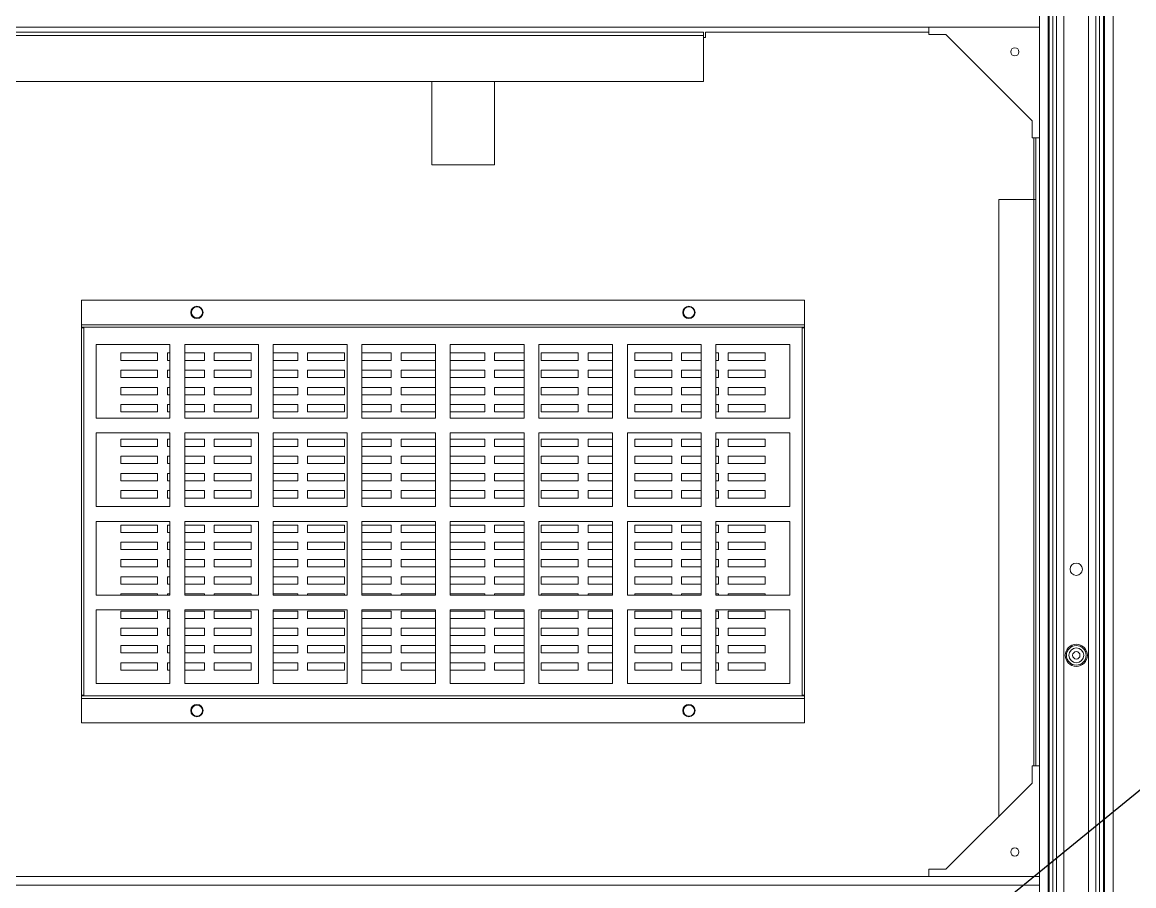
# Model space of a CAD drawing. Header units: millimetres. Extents: x 2 to 8402, y 4 to 5944.
# Drawn here: x 2204.2 to 2656.1, y 4392.3 to 4743.6 of the extents above; entities that cross this region are included whole.
import ezdxf

# ---------------------------------------------------------------- set-up
doc = ezdxf.new("R2010")
doc.units = ezdxf.units.MM
doc.header["$LTSCALE"] = 20
doc.layers.add('A-TITLEBLOCK', color=7, linetype='Continuous', lineweight=15)
doc.dimstyles.new('SLDDIMSTYLE1', dxfattribs={"dimtxt": 0.18, "dimasz": 20.32, "dimexe": 0, "dimexo": 0.0625, "dimgap": 0, "dimtad": 0, "dimtih": 1, "dimtoh": 1, "dimdec": 0, "dimrnd": 1e-09, "dimzin": 0, "dimdsep": 46, "dimtxsty": 'Standard', "dimblk1": 'DOT', "dimblk2": 'DOT', "dimsah": 1, "dimcen": 0.09, "dimadec": 0, "dimazin": 0, "dimtfac": 20.32, "dimtdec": 0, "dimtofl": 0, "dimtmove": 0, "dimatfit": 3, "dimldrblk": 'DOT', "dimfxl": 0, "dimfrac": 2, "dimtolj": 1, "dimtzin": 0, "dimarcsym": 0})

# ---------------------------------------------------------------- blocks, each defined once
blk = doc.blocks.new('_DOT')
at = {"color": 0, "linetype": 'ByBlock', "lineweight": -2}
blk.add_line((-0.5, 0), (-1, 0), dxfattribs=at)
at = {"color": 0, "linetype": 'ByBlock', "const_width": 0.5}
blk.add_lwpolyline([(-0.25, 0, 1), (0.25, 0, 1)], format="xyb", close=True, dxfattribs=at)

msp = doc.modelspace()

# ---------------------------------------------------------------- linework, layer by layer
at = {"color": 7, "linetype": 'Continuous', "lineweight": 15}
for p, q in [((2617.705, 5387.079), (2617.705, 4366.079)), ((2621.205, 5387.079), (2621.205, 4366.079)), ((2621.705, 5387.079), (2621.705, 4366.079)), ((2623.205, 5387.079), (2623.205, 4366.079)), ((2624.705, 5387.079), (2624.705, 4366.079)), ((2627.705, 5387.079), (2627.705, 4366.079)), ((2637.705, 5387.079), (2637.705, 4366.079)), ((2640.705, 5387.079), (2640.705, 4366.079)), ((2642.205, 5387.079), (2642.205, 4366.079)), ((2643.705, 5387.079), (2643.705, 4366.079)), ((2644.205, 5387.079), (2644.205, 4366.079)), ((2647.705, 5387.079), (2647.705, 4366.079)), ((2617.705, 4741.579), (1316.705, 4741.579)), ((2572.705, 4741.579), (2572.705, 4738.579)), ((1706.205, 4739.579), (2481.205, 4739.579)), ((1706.205, 4738.279), (2481.205, 4738.279)), ((2481.205, 4738.279), (2481.205, 4739.579)), ((2481.205, 4719.579), (2481.205, 4738.279)), ((2481.205, 4737.479), (2482.005, 4737.479)), ((2482.005, 4737.479), (2482.005, 4739.579)), ((2482.005, 4739.579), (2572.705, 4739.579)), ((2572.705, 4738.579), (2579.705, 4738.579)), ((2579.705, 4738.579), (2614.705, 4703.579)), ((1706.205, 4719.579), (2481.205, 4719.579)), ((2370.705, 4685.579), (2370.705, 4719.579)), ((2396.205, 4719.579), (2396.205, 4685.579)), ((2614.705, 4703.579), (2614.705, 4696.579)), ((2614.705, 4696.579), (2617.705, 4696.579)), ((2615.405, 4671.579), (2615.405, 4696.579)), ((2616.205, 4671.579), (2616.205, 4696.579)), ((2396.205, 4685.579), (2370.705, 4685.579)), ((2601.205, 4420.579), (2601.205, 4671.579)), ((2601.205, 4671.579), (2615.405, 4671.579)), ((2616.205, 4671.579), (2615.405, 4671.579)), ((2616.205, 4671.579), (2616.205, 4441.079)), ((2228.205, 4630.579), (2522.205, 4630.579)), ((2228.205, 4620.579), (2228.205, 4630.579)), ((2522.205, 4620.579), (2522.205, 4630.579)), ((2228.205, 4620.579), (2522.205, 4620.579)), ((2228.205, 4619.579), (2228.205, 4620.579)), ((2228.205, 4619.279), (2228.205, 4619.579)), ((2228.205, 4619.579), (2522.205, 4619.579)), ((2228.205, 4469.879), (2228.205, 4619.279)), ((2228.205, 4619.279), (2229.205, 4619.279)), ((2229.205, 4469.879), (2229.205, 4619.279)), ((2522.205, 4619.279), (2521.205, 4619.279)), ((2521.205, 4619.279), (2521.205, 4469.879)), ((2522.205, 4619.579), (2522.205, 4620.579)), ((2522.205, 4619.279), (2522.205, 4619.579)), ((2522.205, 4619.279), (2522.205, 4469.879)), ((2264.205, 4612.579), (2234.205, 4612.579)), ((2234.205, 4612.579), (2234.205, 4582.579)), ((2264.205, 4582.579), (2264.205, 4612.579)), ((2300.205, 4612.579), (2270.205, 4612.579)), ((2270.205, 4612.579), (2270.205, 4582.579)), ((2300.205, 4582.579), (2300.205, 4612.579)), ((2336.205, 4612.579), (2306.205, 4612.579)), ((2306.205, 4612.579), (2306.205, 4582.579)), ((2336.205, 4582.579), (2336.205, 4612.579)), ((2372.205, 4612.579), (2342.205, 4612.579)), ((2342.205, 4612.579), (2342.205, 4582.579)), ((2372.205, 4582.579), (2372.205, 4612.579)), ((2408.205, 4612.579), (2378.205, 4612.579)), ((2378.205, 4612.579), (2378.205, 4582.579)), ((2408.205, 4582.579), (2408.205, 4612.579)), ((2444.205, 4612.579), (2414.205, 4612.579)), ((2414.205, 4612.579), (2414.205, 4582.579)), ((2444.205, 4582.579), (2444.205, 4612.579)), ((2480.205, 4612.579), (2450.205, 4612.579)), ((2450.205, 4612.579), (2450.205, 4582.579)), ((2480.205, 4582.579), (2480.205, 4612.579)), ((2516.205, 4612.579), (2486.205, 4612.579)), ((2486.205, 4612.579), (2486.205, 4582.579)), ((2516.205, 4582.579), (2516.205, 4612.579)), ((2244.205, 4606.079), (2244.205, 4609.079)), ((2244.205, 4609.079), (2259.205, 4609.079)), ((2259.205, 4606.079), (2244.205, 4606.079)), ((2259.205, 4609.079), (2259.205, 4606.079)), ((2263.205, 4606.079), (2263.205, 4609.079)), ((2263.205, 4609.079), (2264.205, 4609.079)), ((2264.205, 4606.079), (2263.205, 4606.079)), ((2270.205, 4609.079), (2278.205, 4609.079)), ((2278.205, 4606.079), (2270.205, 4606.079)), ((2278.205, 4609.079), (2278.205, 4606.079)), ((2282.205, 4606.079), (2282.205, 4609.079)), ((2282.205, 4609.079), (2297.205, 4609.079)), ((2297.205, 4606.079), (2282.205, 4606.079)), ((2297.205, 4609.079), (2297.205, 4606.079)), ((2306.205, 4609.079), (2316.205, 4609.079)), ((2316.205, 4606.079), (2306.205, 4606.079)), ((2316.205, 4609.079), (2316.205, 4606.079)), ((2320.205, 4606.079), (2320.205, 4609.079)), ((2320.205, 4609.079), (2335.205, 4609.079)), ((2335.205, 4606.079), (2320.205, 4606.079)), ((2335.205, 4609.079), (2335.205, 4606.079)), ((2342.205, 4609.079), (2354.205, 4609.079)), ((2354.205, 4606.079), (2342.205, 4606.079)), ((2354.205, 4609.079), (2354.205, 4606.079)), ((2358.205, 4606.079), (2358.205, 4609.079)), ((2358.205, 4609.079), (2372.205, 4609.079)), ((2372.205, 4606.079), (2358.205, 4606.079)), ((2378.205, 4609.079), (2392.205, 4609.079)), ((2392.205, 4606.079), (2378.205, 4606.079)), ((2392.205, 4609.079), (2392.205, 4606.079)), ((2396.205, 4606.079), (2396.205, 4609.079)), ((2396.205, 4609.079), (2408.205, 4609.079)), ((2408.205, 4606.079), (2396.205, 4606.079)), ((2415.205, 4606.079), (2415.205, 4609.079)), ((2415.205, 4609.079), (2430.205, 4609.079)), ((2430.205, 4606.079), (2415.205, 4606.079)), ((2430.205, 4609.079), (2430.205, 4606.079)), ((2434.205, 4606.079), (2434.205, 4609.079)), ((2434.205, 4609.079), (2444.205, 4609.079)), ((2444.205, 4606.079), (2434.205, 4606.079)), ((2453.205, 4606.079), (2453.205, 4609.079)), ((2453.205, 4609.079), (2468.205, 4609.079)), ((2468.205, 4606.079), (2453.205, 4606.079)), ((2468.205, 4609.079), (2468.205, 4606.079)), ((2472.205, 4606.079), (2472.205, 4609.079)), ((2472.205, 4609.079), (2480.205, 4609.079)), ((2480.205, 4606.079), (2472.205, 4606.079)), ((2486.205, 4609.079), (2487.205, 4609.079)), ((2487.205, 4606.079), (2486.205, 4606.079)), ((2487.205, 4609.079), (2487.205, 4606.079)), ((2491.205, 4606.079), (2491.205, 4609.079)), ((2491.205, 4609.079), (2506.205, 4609.079)), ((2506.205, 4606.079), (2491.205, 4606.079)), ((2506.205, 4609.079), (2506.205, 4606.079)), ((2244.205, 4599.079), (2244.205, 4602.079)), ((2244.205, 4602.079), (2259.205, 4602.079)), ((2259.205, 4602.079), (2259.205, 4599.079)), ((2263.205, 4599.079), (2263.205, 4602.079)), ((2263.205, 4602.079), (2264.205, 4602.079)), ((2270.205, 4602.079), (2278.205, 4602.079)), ((2278.205, 4602.079), (2278.205, 4599.079)), ((2282.205, 4599.079), (2282.205, 4602.079)), ((2282.205, 4602.079), (2297.205, 4602.079)), ((2297.205, 4602.079), (2297.205, 4599.079)), ((2306.205, 4602.079), (2316.205, 4602.079)), ((2316.205, 4602.079), (2316.205, 4599.079)), ((2320.205, 4599.079), (2320.205, 4602.079)), ((2320.205, 4602.079), (2335.205, 4602.079)), ((2335.205, 4602.079), (2335.205, 4599.079)), ((2342.205, 4602.079), (2354.205, 4602.079)), ((2354.205, 4602.079), (2354.205, 4599.079)), ((2358.205, 4599.079), (2358.205, 4602.079)), ((2358.205, 4602.079), (2372.205, 4602.079)), ((2378.205, 4602.079), (2392.205, 4602.079)), ((2392.205, 4602.079), (2392.205, 4599.079)), ((2396.205, 4599.079), (2396.205, 4602.079)), ((2396.205, 4602.079), (2408.205, 4602.079)), ((2415.205, 4599.079), (2415.205, 4602.079)), ((2415.205, 4602.079), (2430.205, 4602.079)), ((2430.205, 4602.079), (2430.205, 4599.079)), ((2434.205, 4599.079), (2434.205, 4602.079)), ((2434.205, 4602.079), (2444.205, 4602.079)), ((2453.205, 4599.079), (2453.205, 4602.079)), ((2453.205, 4602.079), (2468.205, 4602.079)), ((2468.205, 4602.079), (2468.205, 4599.079)), ((2472.205, 4599.079), (2472.205, 4602.079)), ((2472.205, 4602.079), (2480.205, 4602.079)), ((2486.205, 4602.079), (2487.205, 4602.079)), ((2487.205, 4602.079), (2487.205, 4599.079)), ((2491.205, 4599.079), (2491.205, 4602.079)), ((2491.205, 4602.079), (2506.205, 4602.079)), ((2506.205, 4602.079), (2506.205, 4599.079)), ((2259.205, 4599.079), (2244.205, 4599.079)), ((2264.205, 4599.079), (2263.205, 4599.079)), ((2278.205, 4599.079), (2270.205, 4599.079)), ((2297.205, 4599.079), (2282.205, 4599.079)), ((2316.205, 4599.079), (2306.205, 4599.079)), ((2335.205, 4599.079), (2320.205, 4599.079)), ((2354.205, 4599.079), (2342.205, 4599.079)), ((2372.205, 4599.079), (2358.205, 4599.079)), ((2392.205, 4599.079), (2378.205, 4599.079)), ((2408.205, 4599.079), (2396.205, 4599.079)), ((2430.205, 4599.079), (2415.205, 4599.079)), ((2444.205, 4599.079), (2434.205, 4599.079)), ((2468.205, 4599.079), (2453.205, 4599.079)), ((2480.205, 4599.079), (2472.205, 4599.079)), ((2487.205, 4599.079), (2486.205, 4599.079)), ((2506.205, 4599.079), (2491.205, 4599.079)), ((2244.205, 4592.079), (2244.205, 4595.079)), ((2244.205, 4595.079), (2259.205, 4595.079)), ((2259.205, 4592.079), (2244.205, 4592.079)), ((2259.205, 4595.079), (2259.205, 4592.079)), ((2263.205, 4592.079), (2263.205, 4595.079)), ((2263.205, 4595.079), (2264.205, 4595.079)), ((2264.205, 4592.079), (2263.205, 4592.079)), ((2270.205, 4595.079), (2278.205, 4595.079)), ((2278.205, 4592.079), (2270.205, 4592.079)), ((2278.205, 4595.079), (2278.205, 4592.079)), ((2282.205, 4592.079), (2282.205, 4595.079)), ((2282.205, 4595.079), (2297.205, 4595.079)), ((2297.205, 4592.079), (2282.205, 4592.079)), ((2297.205, 4595.079), (2297.205, 4592.079)), ((2306.205, 4595.079), (2316.205, 4595.079)), ((2316.205, 4592.079), (2306.205, 4592.079)), ((2316.205, 4595.079), (2316.205, 4592.079)), ((2320.205, 4592.079), (2320.205, 4595.079)), ((2320.205, 4595.079), (2335.205, 4595.079)), ((2335.205, 4592.079), (2320.205, 4592.079)), ((2335.205, 4595.079), (2335.205, 4592.079)), ((2342.205, 4595.079), (2354.205, 4595.079)), ((2354.205, 4592.079), (2342.205, 4592.079)), ((2354.205, 4595.079), (2354.205, 4592.079)), ((2358.205, 4592.079), (2358.205, 4595.079)), ((2358.205, 4595.079), (2372.205, 4595.079)), ((2372.205, 4592.079), (2358.205, 4592.079)), ((2378.205, 4595.079), (2392.205, 4595.079)), ((2392.205, 4592.079), (2378.205, 4592.079)), ((2392.205, 4595.079), (2392.205, 4592.079)), ((2396.205, 4592.079), (2396.205, 4595.079)), ((2396.205, 4595.079), (2408.205, 4595.079)), ((2408.205, 4592.079), (2396.205, 4592.079)), ((2415.205, 4592.079), (2415.205, 4595.079)), ((2415.205, 4595.079), (2430.205, 4595.079)), ((2430.205, 4592.079), (2415.205, 4592.079)), ((2430.205, 4595.079), (2430.205, 4592.079)), ((2434.205, 4592.079), (2434.205, 4595.079)), ((2434.205, 4595.079), (2444.205, 4595.079)), ((2444.205, 4592.079), (2434.205, 4592.079)), ((2453.205, 4592.079), (2453.205, 4595.079)), ((2453.205, 4595.079), (2468.205, 4595.079)), ((2468.205, 4592.079), (2453.205, 4592.079)), ((2468.205, 4595.079), (2468.205, 4592.079)), ((2472.205, 4592.079), (2472.205, 4595.079)), ((2472.205, 4595.079), (2480.205, 4595.079)), ((2480.205, 4592.079), (2472.205, 4592.079)), ((2486.205, 4595.079), (2487.205, 4595.079)), ((2487.205, 4592.079), (2486.205, 4592.079)), ((2487.205, 4595.079), (2487.205, 4592.079)), ((2491.205, 4592.079), (2491.205, 4595.079)), ((2491.205, 4595.079), (2506.205, 4595.079)), ((2506.205, 4592.079), (2491.205, 4592.079)), ((2506.205, 4595.079), (2506.205, 4592.079)), ((2244.205, 4585.079), (2244.205, 4588.079)), ((2244.205, 4588.079), (2259.205, 4588.079)), ((2259.205, 4588.079), (2259.205, 4585.079)), ((2263.205, 4585.079), (2263.205, 4588.079)), ((2263.205, 4588.079), (2264.205, 4588.079)), ((2270.205, 4588.079), (2278.205, 4588.079)), ((2278.205, 4588.079), (2278.205, 4585.079)), ((2282.205, 4585.079), (2282.205, 4588.079)), ((2282.205, 4588.079), (2297.205, 4588.079)), ((2297.205, 4588.079), (2297.205, 4585.079)), ((2306.205, 4588.079), (2316.205, 4588.079)), ((2316.205, 4588.079), (2316.205, 4585.079)), ((2320.205, 4585.079), (2320.205, 4588.079)), ((2320.205, 4588.079), (2335.205, 4588.079)), ((2335.205, 4588.079), (2335.205, 4585.079)), ((2342.205, 4588.079), (2354.205, 4588.079)), ((2354.205, 4588.079), (2354.205, 4585.079)), ((2358.205, 4585.079), (2358.205, 4588.079)), ((2358.205, 4588.079), (2372.205, 4588.079)), ((2378.205, 4588.079), (2392.205, 4588.079)), ((2392.205, 4588.079), (2392.205, 4585.079)), ((2396.205, 4585.079), (2396.205, 4588.079)), ((2396.205, 4588.079), (2408.205, 4588.079)), ((2415.205, 4585.079), (2415.205, 4588.079)), ((2415.205, 4588.079), (2430.205, 4588.079)), ((2430.205, 4588.079), (2430.205, 4585.079)), ((2434.205, 4585.079), (2434.205, 4588.079)), ((2434.205, 4588.079), (2444.205, 4588.079)), ((2453.205, 4585.079), (2453.205, 4588.079)), ((2453.205, 4588.079), (2468.205, 4588.079)), ((2468.205, 4588.079), (2468.205, 4585.079)), ((2472.205, 4585.079), (2472.205, 4588.079)), ((2472.205, 4588.079), (2480.205, 4588.079)), ((2486.205, 4588.079), (2487.205, 4588.079)), ((2487.205, 4588.079), (2487.205, 4585.079)), ((2491.205, 4585.079), (2491.205, 4588.079)), ((2491.205, 4588.079), (2506.205, 4588.079)), ((2506.205, 4588.079), (2506.205, 4585.079)), ((2234.205, 4582.579), (2264.205, 4582.579)), ((2259.205, 4585.079), (2244.205, 4585.079)), ((2264.205, 4585.079), (2263.205, 4585.079)), ((2278.205, 4585.079), (2270.205, 4585.079)), ((2270.205, 4582.579), (2300.205, 4582.579)), ((2297.205, 4585.079), (2282.205, 4585.079)), ((2316.205, 4585.079), (2306.205, 4585.079)), ((2306.205, 4582.579), (2336.205, 4582.579)), ((2335.205, 4585.079), (2320.205, 4585.079)), ((2354.205, 4585.079), (2342.205, 4585.079)), ((2342.205, 4582.579), (2372.205, 4582.579)), ((2372.205, 4585.079), (2358.205, 4585.079)), ((2392.205, 4585.079), (2378.205, 4585.079)), ((2378.205, 4582.579), (2408.205, 4582.579)), ((2408.205, 4585.079), (2396.205, 4585.079)), ((2414.205, 4582.579), (2444.205, 4582.579)), ((2430.205, 4585.079), (2415.205, 4585.079)), ((2444.205, 4585.079), (2434.205, 4585.079)), ((2450.205, 4582.579), (2480.205, 4582.579)), ((2468.205, 4585.079), (2453.205, 4585.079)), ((2480.205, 4585.079), (2472.205, 4585.079)), ((2487.205, 4585.079), (2486.205, 4585.079)), ((2486.205, 4582.579), (2516.205, 4582.579)), ((2506.205, 4585.079), (2491.205, 4585.079)), ((2264.205, 4576.579), (2234.205, 4576.579)), ((2234.205, 4576.579), (2234.205, 4546.579)), ((2244.205, 4571.079), (2244.205, 4574.079)), ((2244.205, 4574.079), (2259.205, 4574.079)), ((2259.205, 4574.079), (2259.205, 4571.079)), ((2263.205, 4571.079), (2263.205, 4574.079)), ((2263.205, 4574.079), (2264.205, 4574.079)), ((2264.205, 4546.579), (2264.205, 4576.579)), ((2300.205, 4576.579), (2270.205, 4576.579)), ((2270.205, 4576.579), (2270.205, 4546.579)), ((2270.205, 4574.079), (2278.205, 4574.079)), ((2278.205, 4574.079), (2278.205, 4571.079)), ((2282.205, 4571.079), (2282.205, 4574.079)), ((2282.205, 4574.079), (2297.205, 4574.079)), ((2297.205, 4574.079), (2297.205, 4571.079)), ((2300.205, 4546.579), (2300.205, 4576.579)), ((2336.205, 4576.579), (2306.205, 4576.579)), ((2306.205, 4576.579), (2306.205, 4546.579)), ((2306.205, 4574.079), (2316.205, 4574.079)), ((2316.205, 4574.079), (2316.205, 4571.079)), ((2320.205, 4571.079), (2320.205, 4574.079)), ((2320.205, 4574.079), (2335.205, 4574.079)), ((2335.205, 4574.079), (2335.205, 4571.079)), ((2336.205, 4546.579), (2336.205, 4576.579)), ((2372.205, 4576.579), (2342.205, 4576.579)), ((2342.205, 4576.579), (2342.205, 4546.579)), ((2342.205, 4574.079), (2354.205, 4574.079)), ((2354.205, 4574.079), (2354.205, 4571.079)), ((2358.205, 4571.079), (2358.205, 4574.079)), ((2358.205, 4574.079), (2372.205, 4574.079)), ((2372.205, 4546.579), (2372.205, 4576.579)), ((2408.205, 4576.579), (2378.205, 4576.579)), ((2378.205, 4576.579), (2378.205, 4546.579)), ((2378.205, 4574.079), (2392.205, 4574.079)), ((2392.205, 4574.079), (2392.205, 4571.079)), ((2396.205, 4571.079), (2396.205, 4574.079)), ((2396.205, 4574.079), (2408.205, 4574.079)), ((2408.205, 4546.579), (2408.205, 4576.579)), ((2444.205, 4576.579), (2414.205, 4576.579)), ((2414.205, 4576.579), (2414.205, 4546.579)), ((2415.205, 4571.079), (2415.205, 4574.079)), ((2415.205, 4574.079), (2430.205, 4574.079)), ((2430.205, 4574.079), (2430.205, 4571.079)), ((2434.205, 4571.079), (2434.205, 4574.079)), ((2434.205, 4574.079), (2444.205, 4574.079)), ((2444.205, 4546.579), (2444.205, 4576.579)), ((2480.205, 4576.579), (2450.205, 4576.579)), ((2450.205, 4576.579), (2450.205, 4546.579)), ((2453.205, 4571.079), (2453.205, 4574.079)), ((2453.205, 4574.079), (2468.205, 4574.079)), ((2468.205, 4574.079), (2468.205, 4571.079)), ((2472.205, 4571.079), (2472.205, 4574.079)), ((2472.205, 4574.079), (2480.205, 4574.079)), ((2480.205, 4546.579), (2480.205, 4576.579)), ((2516.205, 4576.579), (2486.205, 4576.579)), ((2486.205, 4576.579), (2486.205, 4546.579)), ((2486.205, 4574.079), (2487.205, 4574.079)), ((2487.205, 4574.079), (2487.205, 4571.079)), ((2491.205, 4571.079), (2491.205, 4574.079)), ((2491.205, 4574.079), (2506.205, 4574.079)), ((2506.205, 4574.079), (2506.205, 4571.079)), ((2516.205, 4546.579), (2516.205, 4576.579)), ((2259.205, 4571.079), (2244.205, 4571.079)), ((2264.205, 4571.079), (2263.205, 4571.079)), ((2278.205, 4571.079), (2270.205, 4571.079)), ((2297.205, 4571.079), (2282.205, 4571.079)), ((2316.205, 4571.079), (2306.205, 4571.079)), ((2335.205, 4571.079), (2320.205, 4571.079)), ((2354.205, 4571.079), (2342.205, 4571.079)), ((2372.205, 4571.079), (2358.205, 4571.079)), ((2392.205, 4571.079), (2378.205, 4571.079)), ((2408.205, 4571.079), (2396.205, 4571.079)), ((2430.205, 4571.079), (2415.205, 4571.079)), ((2444.205, 4571.079), (2434.205, 4571.079)), ((2468.205, 4571.079), (2453.205, 4571.079)), ((2480.205, 4571.079), (2472.205, 4571.079)), ((2487.205, 4571.079), (2486.205, 4571.079)), ((2506.205, 4571.079), (2491.205, 4571.079)), ((2244.205, 4564.079), (2244.205, 4567.079)), ((2244.205, 4567.079), (2259.205, 4567.079)), ((2259.205, 4567.079), (2259.205, 4564.079)), ((2263.205, 4564.079), (2263.205, 4567.079)), ((2263.205, 4567.079), (2264.205, 4567.079)), ((2270.205, 4567.079), (2278.205, 4567.079)), ((2278.205, 4567.079), (2278.205, 4564.079)), ((2282.205, 4564.079), (2282.205, 4567.079)), ((2282.205, 4567.079), (2297.205, 4567.079)), ((2297.205, 4567.079), (2297.205, 4564.079)), ((2306.205, 4567.079), (2316.205, 4567.079)), ((2316.205, 4567.079), (2316.205, 4564.079)), ((2320.205, 4564.079), (2320.205, 4567.079)), ((2320.205, 4567.079), (2335.205, 4567.079)), ((2335.205, 4567.079), (2335.205, 4564.079)), ((2342.205, 4567.079), (2354.205, 4567.079)), ((2354.205, 4567.079), (2354.205, 4564.079)), ((2358.205, 4564.079), (2358.205, 4567.079)), ((2358.205, 4567.079), (2372.205, 4567.079)), ((2378.205, 4567.079), (2392.205, 4567.079)), ((2392.205, 4567.079), (2392.205, 4564.079)), ((2396.205, 4564.079), (2396.205, 4567.079)), ((2396.205, 4567.079), (2408.205, 4567.079)), ((2415.205, 4564.079), (2415.205, 4567.079)), ((2415.205, 4567.079), (2430.205, 4567.079)), ((2430.205, 4567.079), (2430.205, 4564.079)), ((2434.205, 4564.079), (2434.205, 4567.079)), ((2434.205, 4567.079), (2444.205, 4567.079)), ((2453.205, 4564.079), (2453.205, 4567.079)), ((2453.205, 4567.079), (2468.205, 4567.079)), ((2468.205, 4567.079), (2468.205, 4564.079)), ((2472.205, 4564.079), (2472.205, 4567.079)), ((2472.205, 4567.079), (2480.205, 4567.079)), ((2486.205, 4567.079), (2487.205, 4567.079)), ((2487.205, 4567.079), (2487.205, 4564.079)), ((2491.205, 4564.079), (2491.205, 4567.079)), ((2491.205, 4567.079), (2506.205, 4567.079)), ((2506.205, 4567.079), (2506.205, 4564.079)), ((2259.205, 4564.079), (2244.205, 4564.079)), ((2244.205, 4557.079), (2244.205, 4560.079)), ((2244.205, 4560.079), (2259.205, 4560.079)), ((2259.205, 4560.079), (2259.205, 4557.079)), ((2264.205, 4564.079), (2263.205, 4564.079)), ((2263.205, 4557.079), (2263.205, 4560.079)), ((2263.205, 4560.079), (2264.205, 4560.079)), ((2278.205, 4564.079), (2270.205, 4564.079)), ((2270.205, 4560.079), (2278.205, 4560.079)), ((2278.205, 4560.079), (2278.205, 4557.079)), ((2297.205, 4564.079), (2282.205, 4564.079)), ((2282.205, 4557.079), (2282.205, 4560.079)), ((2282.205, 4560.079), (2297.205, 4560.079)), ((2297.205, 4560.079), (2297.205, 4557.079)), ((2316.205, 4564.079), (2306.205, 4564.079)), ((2306.205, 4560.079), (2316.205, 4560.079)), ((2316.205, 4560.079), (2316.205, 4557.079)), ((2335.205, 4564.079), (2320.205, 4564.079)), ((2320.205, 4557.079), (2320.205, 4560.079)), ((2320.205, 4560.079), (2335.205, 4560.079)), ((2335.205, 4560.079), (2335.205, 4557.079)), ((2354.205, 4564.079), (2342.205, 4564.079)), ((2342.205, 4560.079), (2354.205, 4560.079)), ((2354.205, 4560.079), (2354.205, 4557.079)), ((2372.205, 4564.079), (2358.205, 4564.079)), ((2358.205, 4557.079), (2358.205, 4560.079)), ((2358.205, 4560.079), (2372.205, 4560.079)), ((2392.205, 4564.079), (2378.205, 4564.079)), ((2378.205, 4560.079), (2392.205, 4560.079)), ((2392.205, 4560.079), (2392.205, 4557.079)), ((2408.205, 4564.079), (2396.205, 4564.079)), ((2396.205, 4557.079), (2396.205, 4560.079)), ((2396.205, 4560.079), (2408.205, 4560.079)), ((2430.205, 4564.079), (2415.205, 4564.079)), ((2415.205, 4557.079), (2415.205, 4560.079)), ((2415.205, 4560.079), (2430.205, 4560.079)), ((2430.205, 4560.079), (2430.205, 4557.079)), ((2444.205, 4564.079), (2434.205, 4564.079)), ((2434.205, 4557.079), (2434.205, 4560.079)), ((2434.205, 4560.079), (2444.205, 4560.079)), ((2468.205, 4564.079), (2453.205, 4564.079)), ((2453.205, 4557.079), (2453.205, 4560.079)), ((2453.205, 4560.079), (2468.205, 4560.079)), ((2468.205, 4560.079), (2468.205, 4557.079)), ((2480.205, 4564.079), (2472.205, 4564.079)), ((2472.205, 4557.079), (2472.205, 4560.079)), ((2472.205, 4560.079), (2480.205, 4560.079)), ((2487.205, 4564.079), (2486.205, 4564.079)), ((2486.205, 4560.079), (2487.205, 4560.079)), ((2487.205, 4560.079), (2487.205, 4557.079)), ((2506.205, 4564.079), (2491.205, 4564.079)), ((2491.205, 4557.079), (2491.205, 4560.079)), ((2491.205, 4560.079), (2506.205, 4560.079)), ((2506.205, 4560.079), (2506.205, 4557.079)), ((2259.205, 4557.079), (2244.205, 4557.079)), ((2264.205, 4557.079), (2263.205, 4557.079)), ((2278.205, 4557.079), (2270.205, 4557.079)), ((2297.205, 4557.079), (2282.205, 4557.079)), ((2316.205, 4557.079), (2306.205, 4557.079)), ((2335.205, 4557.079), (2320.205, 4557.079)), ((2354.205, 4557.079), (2342.205, 4557.079)), ((2372.205, 4557.079), (2358.205, 4557.079)), ((2392.205, 4557.079), (2378.205, 4557.079)), ((2408.205, 4557.079), (2396.205, 4557.079)), ((2430.205, 4557.079), (2415.205, 4557.079)), ((2444.205, 4557.079), (2434.205, 4557.079)), ((2468.205, 4557.079), (2453.205, 4557.079)), ((2480.205, 4557.079), (2472.205, 4557.079)), ((2487.205, 4557.079), (2486.205, 4557.079)), ((2506.205, 4557.079), (2491.205, 4557.079)), ((2244.205, 4550.079), (2244.205, 4553.079)), ((2244.205, 4553.079), (2259.205, 4553.079)), ((2259.205, 4553.079), (2259.205, 4550.079)), ((2263.205, 4550.079), (2263.205, 4553.079)), ((2263.205, 4553.079), (2264.205, 4553.079)), ((2270.205, 4553.079), (2278.205, 4553.079)), ((2278.205, 4553.079), (2278.205, 4550.079)), ((2282.205, 4550.079), (2282.205, 4553.079)), ((2282.205, 4553.079), (2297.205, 4553.079)), ((2297.205, 4553.079), (2297.205, 4550.079)), ((2306.205, 4553.079), (2316.205, 4553.079)), ((2316.205, 4553.079), (2316.205, 4550.079)), ((2320.205, 4550.079), (2320.205, 4553.079)), ((2320.205, 4553.079), (2335.205, 4553.079)), ((2335.205, 4553.079), (2335.205, 4550.079)), ((2342.205, 4553.079), (2354.205, 4553.079)), ((2354.205, 4553.079), (2354.205, 4550.079)), ((2358.205, 4550.079), (2358.205, 4553.079)), ((2358.205, 4553.079), (2372.205, 4553.079)), ((2378.205, 4553.079), (2392.205, 4553.079)), ((2392.205, 4553.079), (2392.205, 4550.079)), ((2396.205, 4550.079), (2396.205, 4553.079)), ((2396.205, 4553.079), (2408.205, 4553.079)), ((2415.205, 4550.079), (2415.205, 4553.079)), ((2415.205, 4553.079), (2430.205, 4553.079)), ((2430.205, 4553.079), (2430.205, 4550.079)), ((2434.205, 4550.079), (2434.205, 4553.079)), ((2434.205, 4553.079), (2444.205, 4553.079)), ((2453.205, 4550.079), (2453.205, 4553.079)), ((2453.205, 4553.079), (2468.205, 4553.079)), ((2468.205, 4553.079), (2468.205, 4550.079)), ((2472.205, 4550.079), (2472.205, 4553.079)), ((2472.205, 4553.079), (2480.205, 4553.079)), ((2486.205, 4553.079), (2487.205, 4553.079)), ((2487.205, 4553.079), (2487.205, 4550.079)), ((2491.205, 4550.079), (2491.205, 4553.079)), ((2491.205, 4553.079), (2506.205, 4553.079)), ((2506.205, 4553.079), (2506.205, 4550.079)), ((2234.205, 4546.579), (2264.205, 4546.579)), ((2259.205, 4550.079), (2244.205, 4550.079)), ((2264.205, 4550.079), (2263.205, 4550.079)), ((2278.205, 4550.079), (2270.205, 4550.079)), ((2270.205, 4546.579), (2300.205, 4546.579)), ((2297.205, 4550.079), (2282.205, 4550.079)), ((2316.205, 4550.079), (2306.205, 4550.079)), ((2306.205, 4546.579), (2336.205, 4546.579)), ((2335.205, 4550.079), (2320.205, 4550.079)), ((2354.205, 4550.079), (2342.205, 4550.079)), ((2342.205, 4546.579), (2372.205, 4546.579)), ((2372.205, 4550.079), (2358.205, 4550.079)), ((2392.205, 4550.079), (2378.205, 4550.079)), ((2378.205, 4546.579), (2408.205, 4546.579)), ((2408.205, 4550.079), (2396.205, 4550.079)), ((2414.205, 4546.579), (2444.205, 4546.579)), ((2430.205, 4550.079), (2415.205, 4550.079)), ((2444.205, 4550.079), (2434.205, 4550.079)), ((2450.205, 4546.579), (2480.205, 4546.579)), ((2468.205, 4550.079), (2453.205, 4550.079)), ((2480.205, 4550.079), (2472.205, 4550.079)), ((2487.205, 4550.079), (2486.205, 4550.079)), ((2486.205, 4546.579), (2516.205, 4546.579)), ((2506.205, 4550.079), (2491.205, 4550.079)), ((2264.205, 4540.579), (2234.205, 4540.579)), ((2234.205, 4540.579), (2234.205, 4510.579)), ((2244.205, 4536.079), (2244.205, 4539.079)), ((2244.205, 4539.079), (2259.205, 4539.079)), ((2259.205, 4539.079), (2259.205, 4536.079)), ((2263.205, 4536.079), (2263.205, 4539.079)), ((2263.205, 4539.079), (2264.205, 4539.079)), ((2264.205, 4510.579), (2264.205, 4540.579)), ((2300.205, 4540.579), (2270.205, 4540.579)), ((2270.205, 4540.579), (2270.205, 4510.579)), ((2270.205, 4539.079), (2278.205, 4539.079)), ((2278.205, 4539.079), (2278.205, 4536.079)), ((2282.205, 4536.079), (2282.205, 4539.079)), ((2282.205, 4539.079), (2297.205, 4539.079)), ((2297.205, 4539.079), (2297.205, 4536.079)), ((2300.205, 4510.579), (2300.205, 4540.579)), ((2336.205, 4540.579), (2306.205, 4540.579)), ((2306.205, 4540.579), (2306.205, 4510.579)), ((2306.205, 4539.079), (2316.205, 4539.079)), ((2316.205, 4539.079), (2316.205, 4536.079)), ((2320.205, 4536.079), (2320.205, 4539.079)), ((2320.205, 4539.079), (2335.205, 4539.079)), ((2335.205, 4539.079), (2335.205, 4536.079)), ((2336.205, 4510.579), (2336.205, 4540.579)), ((2372.205, 4540.579), (2342.205, 4540.579)), ((2342.205, 4540.579), (2342.205, 4510.579)), ((2342.205, 4539.079), (2354.205, 4539.079)), ((2354.205, 4539.079), (2354.205, 4536.079)), ((2358.205, 4536.079), (2358.205, 4539.079)), ((2358.205, 4539.079), (2372.205, 4539.079)), ((2372.205, 4510.579), (2372.205, 4540.579)), ((2408.205, 4540.579), (2378.205, 4540.579)), ((2378.205, 4540.579), (2378.205, 4510.579)), ((2378.205, 4539.079), (2392.205, 4539.079)), ((2392.205, 4539.079), (2392.205, 4536.079)), ((2396.205, 4536.079), (2396.205, 4539.079)), ((2396.205, 4539.079), (2408.205, 4539.079)), ((2408.205, 4510.579), (2408.205, 4540.579)), ((2444.205, 4540.579), (2414.205, 4540.579)), ((2414.205, 4540.579), (2414.205, 4510.579)), ((2415.205, 4536.079), (2415.205, 4539.079)), ((2415.205, 4539.079), (2430.205, 4539.079)), ((2430.205, 4539.079), (2430.205, 4536.079)), ((2434.205, 4536.079), (2434.205, 4539.079)), ((2434.205, 4539.079), (2444.205, 4539.079)), ((2444.205, 4510.579), (2444.205, 4540.579)), ((2480.205, 4540.579), (2450.205, 4540.579)), ((2450.205, 4540.579), (2450.205, 4510.579)), ((2453.205, 4536.079), (2453.205, 4539.079)), ((2453.205, 4539.079), (2468.205, 4539.079)), ((2468.205, 4539.079), (2468.205, 4536.079)), ((2472.205, 4536.079), (2472.205, 4539.079)), ((2472.205, 4539.079), (2480.205, 4539.079)), ((2480.205, 4510.579), (2480.205, 4540.579)), ((2516.205, 4540.579), (2486.205, 4540.579)), ((2486.205, 4540.579), (2486.205, 4510.579)), ((2486.205, 4539.079), (2487.205, 4539.079)), ((2487.205, 4539.079), (2487.205, 4536.079)), ((2491.205, 4536.079), (2491.205, 4539.079)), ((2491.205, 4539.079), (2506.205, 4539.079)), ((2506.205, 4539.079), (2506.205, 4536.079)), ((2516.205, 4510.579), (2516.205, 4540.579)), ((2259.205, 4536.079), (2244.205, 4536.079)), ((2264.205, 4536.079), (2263.205, 4536.079)), ((2278.205, 4536.079), (2270.205, 4536.079)), ((2297.205, 4536.079), (2282.205, 4536.079)), ((2316.205, 4536.079), (2306.205, 4536.079)), ((2335.205, 4536.079), (2320.205, 4536.079)), ((2354.205, 4536.079), (2342.205, 4536.079)), ((2372.205, 4536.079), (2358.205, 4536.079)), ((2392.205, 4536.079), (2378.205, 4536.079)), ((2408.205, 4536.079), (2396.205, 4536.079)), ((2430.205, 4536.079), (2415.205, 4536.079)), ((2444.205, 4536.079), (2434.205, 4536.079)), ((2468.205, 4536.079), (2453.205, 4536.079)), ((2480.205, 4536.079), (2472.205, 4536.079)), ((2487.205, 4536.079), (2486.205, 4536.079)), ((2506.205, 4536.079), (2491.205, 4536.079)), ((2244.205, 4529.079), (2244.205, 4532.079)), ((2244.205, 4532.079), (2259.205, 4532.079)), ((2259.205, 4529.079), (2244.205, 4529.079)), ((2259.205, 4532.079), (2259.205, 4529.079)), ((2263.205, 4529.079), (2263.205, 4532.079)), ((2263.205, 4532.079), (2264.205, 4532.079)), ((2264.205, 4529.079), (2263.205, 4529.079)), ((2270.205, 4532.079), (2278.205, 4532.079)), ((2278.205, 4529.079), (2270.205, 4529.079)), ((2278.205, 4532.079), (2278.205, 4529.079)), ((2282.205, 4529.079), (2282.205, 4532.079)), ((2282.205, 4532.079), (2297.205, 4532.079)), ((2297.205, 4529.079), (2282.205, 4529.079)), ((2297.205, 4532.079), (2297.205, 4529.079)), ((2306.205, 4532.079), (2316.205, 4532.079)), ((2316.205, 4529.079), (2306.205, 4529.079)), ((2316.205, 4532.079), (2316.205, 4529.079)), ((2320.205, 4529.079), (2320.205, 4532.079)), ((2320.205, 4532.079), (2335.205, 4532.079)), ((2335.205, 4529.079), (2320.205, 4529.079)), ((2335.205, 4532.079), (2335.205, 4529.079)), ((2342.205, 4532.079), (2354.205, 4532.079)), ((2354.205, 4529.079), (2342.205, 4529.079)), ((2354.205, 4532.079), (2354.205, 4529.079)), ((2358.205, 4529.079), (2358.205, 4532.079)), ((2358.205, 4532.079), (2372.205, 4532.079)), ((2372.205, 4529.079), (2358.205, 4529.079)), ((2378.205, 4532.079), (2392.205, 4532.079)), ((2392.205, 4529.079), (2378.205, 4529.079)), ((2392.205, 4532.079), (2392.205, 4529.079)), ((2396.205, 4529.079), (2396.205, 4532.079)), ((2396.205, 4532.079), (2408.205, 4532.079)), ((2408.205, 4529.079), (2396.205, 4529.079)), ((2415.205, 4529.079), (2415.205, 4532.079)), ((2415.205, 4532.079), (2430.205, 4532.079)), ((2430.205, 4529.079), (2415.205, 4529.079)), ((2430.205, 4532.079), (2430.205, 4529.079)), ((2434.205, 4529.079), (2434.205, 4532.079)), ((2434.205, 4532.079), (2444.205, 4532.079)), ((2444.205, 4529.079), (2434.205, 4529.079)), ((2453.205, 4529.079), (2453.205, 4532.079)), ((2453.205, 4532.079), (2468.205, 4532.079)), ((2468.205, 4529.079), (2453.205, 4529.079)), ((2468.205, 4532.079), (2468.205, 4529.079)), ((2472.205, 4529.079), (2472.205, 4532.079)), ((2472.205, 4532.079), (2480.205, 4532.079)), ((2480.205, 4529.079), (2472.205, 4529.079)), ((2486.205, 4532.079), (2487.205, 4532.079)), ((2487.205, 4529.079), (2486.205, 4529.079)), ((2487.205, 4532.079), (2487.205, 4529.079)), ((2491.205, 4529.079), (2491.205, 4532.079)), ((2491.205, 4532.079), (2506.205, 4532.079)), ((2506.205, 4529.079), (2491.205, 4529.079)), ((2506.205, 4532.079), (2506.205, 4529.079)), ((2244.205, 4522.079), (2244.205, 4525.079)), ((2244.205, 4525.079), (2259.205, 4525.079)), ((2259.205, 4525.079), (2259.205, 4522.079)), ((2263.205, 4522.079), (2263.205, 4525.079)), ((2263.205, 4525.079), (2264.205, 4525.079)), ((2270.205, 4525.079), (2278.205, 4525.079)), ((2278.205, 4525.079), (2278.205, 4522.079)), ((2282.205, 4522.079), (2282.205, 4525.079)), ((2282.205, 4525.079), (2297.205, 4525.079)), ((2297.205, 4525.079), (2297.205, 4522.079)), ((2306.205, 4525.079), (2316.205, 4525.079)), ((2316.205, 4525.079), (2316.205, 4522.079)), ((2320.205, 4522.079), (2320.205, 4525.079)), ((2320.205, 4525.079), (2335.205, 4525.079)), ((2335.205, 4525.079), (2335.205, 4522.079)), ((2342.205, 4525.079), (2354.205, 4525.079)), ((2354.205, 4525.079), (2354.205, 4522.079)), ((2358.205, 4522.079), (2358.205, 4525.079)), ((2358.205, 4525.079), (2372.205, 4525.079)), ((2378.205, 4525.079), (2392.205, 4525.079)), ((2392.205, 4525.079), (2392.205, 4522.079)), ((2396.205, 4522.079), (2396.205, 4525.079)), ((2396.205, 4525.079), (2408.205, 4525.079)), ((2415.205, 4522.079), (2415.205, 4525.079)), ((2415.205, 4525.079), (2430.205, 4525.079)), ((2430.205, 4525.079), (2430.205, 4522.079)), ((2434.205, 4522.079), (2434.205, 4525.079)), ((2434.205, 4525.079), (2444.205, 4525.079)), ((2453.205, 4522.079), (2453.205, 4525.079)), ((2453.205, 4525.079), (2468.205, 4525.079)), ((2468.205, 4525.079), (2468.205, 4522.079)), ((2472.205, 4522.079), (2472.205, 4525.079)), ((2472.205, 4525.079), (2480.205, 4525.079)), ((2486.205, 4525.079), (2487.205, 4525.079)), ((2487.205, 4525.079), (2487.205, 4522.079)), ((2491.205, 4522.079), (2491.205, 4525.079)), ((2491.205, 4525.079), (2506.205, 4525.079)), ((2506.205, 4525.079), (2506.205, 4522.079)), ((2259.205, 4522.079), (2244.205, 4522.079)), ((2264.205, 4522.079), (2263.205, 4522.079)), ((2278.205, 4522.079), (2270.205, 4522.079)), ((2297.205, 4522.079), (2282.205, 4522.079)), ((2316.205, 4522.079), (2306.205, 4522.079)), ((2335.205, 4522.079), (2320.205, 4522.079)), ((2354.205, 4522.079), (2342.205, 4522.079)), ((2372.205, 4522.079), (2358.205, 4522.079)), ((2392.205, 4522.079), (2378.205, 4522.079)), ((2408.205, 4522.079), (2396.205, 4522.079)), ((2430.205, 4522.079), (2415.205, 4522.079)), ((2444.205, 4522.079), (2434.205, 4522.079)), ((2468.205, 4522.079), (2453.205, 4522.079)), ((2480.205, 4522.079), (2472.205, 4522.079)), ((2487.205, 4522.079), (2486.205, 4522.079)), ((2506.205, 4522.079), (2491.205, 4522.079)), ((2244.205, 4515.079), (2244.205, 4518.079)), ((2244.205, 4518.079), (2259.205, 4518.079)), ((2259.205, 4515.079), (2244.205, 4515.079)), ((2259.205, 4518.079), (2259.205, 4515.079)), ((2263.205, 4515.079), (2263.205, 4518.079)), ((2263.205, 4518.079), (2264.205, 4518.079)), ((2264.205, 4515.079), (2263.205, 4515.079)), ((2270.205, 4518.079), (2278.205, 4518.079)), ((2278.205, 4515.079), (2270.205, 4515.079)), ((2278.205, 4518.079), (2278.205, 4515.079)), ((2282.205, 4515.079), (2282.205, 4518.079)), ((2282.205, 4518.079), (2297.205, 4518.079)), ((2297.205, 4515.079), (2282.205, 4515.079)), ((2297.205, 4518.079), (2297.205, 4515.079)), ((2306.205, 4518.079), (2316.205, 4518.079)), ((2316.205, 4515.079), (2306.205, 4515.079)), ((2316.205, 4518.079), (2316.205, 4515.079)), ((2320.205, 4515.079), (2320.205, 4518.079)), ((2320.205, 4518.079), (2335.205, 4518.079)), ((2335.205, 4515.079), (2320.205, 4515.079)), ((2335.205, 4518.079), (2335.205, 4515.079)), ((2342.205, 4518.079), (2354.205, 4518.079)), ((2354.205, 4515.079), (2342.205, 4515.079)), ((2354.205, 4518.079), (2354.205, 4515.079)), ((2358.205, 4515.079), (2358.205, 4518.079)), ((2358.205, 4518.079), (2372.205, 4518.079)), ((2372.205, 4515.079), (2358.205, 4515.079)), ((2378.205, 4518.079), (2392.205, 4518.079)), ((2392.205, 4515.079), (2378.205, 4515.079)), ((2392.205, 4518.079), (2392.205, 4515.079)), ((2396.205, 4515.079), (2396.205, 4518.079)), ((2396.205, 4518.079), (2408.205, 4518.079)), ((2408.205, 4515.079), (2396.205, 4515.079)), ((2415.205, 4515.079), (2415.205, 4518.079)), ((2415.205, 4518.079), (2430.205, 4518.079)), ((2430.205, 4515.079), (2415.205, 4515.079)), ((2430.205, 4518.079), (2430.205, 4515.079)), ((2434.205, 4515.079), (2434.205, 4518.079)), ((2434.205, 4518.079), (2444.205, 4518.079)), ((2444.205, 4515.079), (2434.205, 4515.079)), ((2453.205, 4515.079), (2453.205, 4518.079)), ((2453.205, 4518.079), (2468.205, 4518.079)), ((2468.205, 4515.079), (2453.205, 4515.079)), ((2468.205, 4518.079), (2468.205, 4515.079)), ((2472.205, 4515.079), (2472.205, 4518.079)), ((2472.205, 4518.079), (2480.205, 4518.079)), ((2480.205, 4515.079), (2472.205, 4515.079)), ((2486.205, 4518.079), (2487.205, 4518.079)), ((2487.205, 4515.079), (2486.205, 4515.079)), ((2487.205, 4518.079), (2487.205, 4515.079)), ((2491.205, 4515.079), (2491.205, 4518.079)), ((2491.205, 4518.079), (2506.205, 4518.079)), ((2506.205, 4515.079), (2491.205, 4515.079)), ((2506.205, 4518.079), (2506.205, 4515.079)), ((2234.205, 4510.579), (2264.205, 4510.579)), ((2244.205, 4510.579), (2244.205, 4511.079)), ((2244.205, 4511.079), (2259.205, 4511.079)), ((2259.205, 4511.079), (2259.205, 4510.579)), ((2263.205, 4510.579), (2263.205, 4511.079)), ((2263.205, 4511.079), (2264.205, 4511.079)), ((2270.205, 4511.079), (2278.205, 4511.079)), ((2270.205, 4510.579), (2300.205, 4510.579)), ((2278.205, 4511.079), (2278.205, 4510.579)), ((2282.205, 4510.579), (2282.205, 4511.079)), ((2282.205, 4511.079), (2297.205, 4511.079)), ((2297.205, 4511.079), (2297.205, 4510.579)), ((2306.205, 4511.079), (2316.205, 4511.079)), ((2306.205, 4510.579), (2336.205, 4510.579)), ((2316.205, 4511.079), (2316.205, 4510.579)), ((2320.205, 4510.579), (2320.205, 4511.079)), ((2320.205, 4511.079), (2335.205, 4511.079)), ((2335.205, 4511.079), (2335.205, 4510.579)), ((2342.205, 4511.079), (2354.205, 4511.079)), ((2342.205, 4510.579), (2372.205, 4510.579)), ((2354.205, 4511.079), (2354.205, 4510.579)), ((2358.205, 4510.579), (2358.205, 4511.079)), ((2358.205, 4511.079), (2372.205, 4511.079)), ((2378.205, 4511.079), (2392.205, 4511.079)), ((2378.205, 4510.579), (2408.205, 4510.579)), ((2392.205, 4511.079), (2392.205, 4510.579)), ((2396.205, 4510.579), (2396.205, 4511.079)), ((2396.205, 4511.079), (2408.205, 4511.079)), ((2414.205, 4510.579), (2444.205, 4510.579)), ((2415.205, 4510.579), (2415.205, 4511.079)), ((2415.205, 4511.079), (2430.205, 4511.079)), ((2430.205, 4511.079), (2430.205, 4510.579)), ((2434.205, 4510.579), (2434.205, 4511.079)), ((2434.205, 4511.079), (2444.205, 4511.079)), ((2450.205, 4510.579), (2480.205, 4510.579)), ((2453.205, 4510.579), (2453.205, 4511.079)), ((2453.205, 4511.079), (2468.205, 4511.079)), ((2468.205, 4511.079), (2468.205, 4510.579)), ((2472.205, 4510.579), (2472.205, 4511.079)), ((2472.205, 4511.079), (2480.205, 4511.079)), ((2486.205, 4511.079), (2487.205, 4511.079)), ((2486.205, 4510.579), (2516.205, 4510.579)), ((2487.205, 4511.079), (2487.205, 4510.579)), ((2491.205, 4510.579), (2491.205, 4511.079)), ((2491.205, 4511.079), (2506.205, 4511.079)), ((2506.205, 4511.079), (2506.205, 4510.579)), ((2264.205, 4504.579), (2234.205, 4504.579)), ((2234.205, 4504.579), (2234.205, 4474.579)), ((2244.205, 4501.079), (2244.205, 4504.079)), ((2244.205, 4504.079), (2259.205, 4504.079)), ((2259.205, 4501.079), (2244.205, 4501.079)), ((2259.205, 4504.079), (2259.205, 4501.079)), ((2263.205, 4501.079), (2263.205, 4504.079)), ((2263.205, 4504.079), (2264.205, 4504.079)), ((2264.205, 4501.079), (2263.205, 4501.079)), ((2264.205, 4474.579), (2264.205, 4504.579)), ((2300.205, 4504.579), (2270.205, 4504.579)), ((2270.205, 4504.579), (2270.205, 4474.579)), ((2270.205, 4504.079), (2278.205, 4504.079)), ((2278.205, 4501.079), (2270.205, 4501.079)), ((2278.205, 4504.079), (2278.205, 4501.079)), ((2282.205, 4501.079), (2282.205, 4504.079)), ((2282.205, 4504.079), (2297.205, 4504.079)), ((2297.205, 4501.079), (2282.205, 4501.079)), ((2297.205, 4504.079), (2297.205, 4501.079)), ((2300.205, 4474.579), (2300.205, 4504.579)), ((2336.205, 4504.579), (2306.205, 4504.579)), ((2306.205, 4504.579), (2306.205, 4474.579)), ((2306.205, 4504.079), (2316.205, 4504.079)), ((2316.205, 4501.079), (2306.205, 4501.079)), ((2316.205, 4504.079), (2316.205, 4501.079)), ((2320.205, 4501.079), (2320.205, 4504.079)), ((2320.205, 4504.079), (2335.205, 4504.079)), ((2335.205, 4501.079), (2320.205, 4501.079)), ((2335.205, 4504.079), (2335.205, 4501.079)), ((2336.205, 4474.579), (2336.205, 4504.579)), ((2372.205, 4504.579), (2342.205, 4504.579)), ((2342.205, 4504.579), (2342.205, 4474.579)), ((2342.205, 4504.079), (2354.205, 4504.079)), ((2354.205, 4501.079), (2342.205, 4501.079)), ((2354.205, 4504.079), (2354.205, 4501.079)), ((2358.205, 4501.079), (2358.205, 4504.079)), ((2358.205, 4504.079), (2372.205, 4504.079)), ((2372.205, 4501.079), (2358.205, 4501.079)), ((2372.205, 4474.579), (2372.205, 4504.579)), ((2408.205, 4504.579), (2378.205, 4504.579)), ((2378.205, 4504.579), (2378.205, 4474.579)), ((2378.205, 4504.079), (2392.205, 4504.079)), ((2392.205, 4501.079), (2378.205, 4501.079)), ((2392.205, 4504.079), (2392.205, 4501.079)), ((2396.205, 4501.079), (2396.205, 4504.079)), ((2396.205, 4504.079), (2408.205, 4504.079)), ((2408.205, 4501.079), (2396.205, 4501.079)), ((2408.205, 4474.579), (2408.205, 4504.579)), ((2444.205, 4504.579), (2414.205, 4504.579)), ((2414.205, 4504.579), (2414.205, 4474.579)), ((2415.205, 4501.079), (2415.205, 4504.079)), ((2415.205, 4504.079), (2430.205, 4504.079)), ((2430.205, 4501.079), (2415.205, 4501.079)), ((2430.205, 4504.079), (2430.205, 4501.079)), ((2434.205, 4501.079), (2434.205, 4504.079)), ((2434.205, 4504.079), (2444.205, 4504.079)), ((2444.205, 4501.079), (2434.205, 4501.079)), ((2444.205, 4474.579), (2444.205, 4504.579)), ((2480.205, 4504.579), (2450.205, 4504.579)), ((2450.205, 4504.579), (2450.205, 4474.579)), ((2453.205, 4501.079), (2453.205, 4504.079)), ((2453.205, 4504.079), (2468.205, 4504.079)), ((2468.205, 4501.079), (2453.205, 4501.079)), ((2468.205, 4504.079), (2468.205, 4501.079)), ((2472.205, 4501.079), (2472.205, 4504.079)), ((2472.205, 4504.079), (2480.205, 4504.079)), ((2480.205, 4501.079), (2472.205, 4501.079)), ((2480.205, 4474.579), (2480.205, 4504.579)), ((2516.205, 4504.579), (2486.205, 4504.579)), ((2486.205, 4504.579), (2486.205, 4474.579)), ((2486.205, 4504.079), (2487.205, 4504.079)), ((2487.205, 4501.079), (2486.205, 4501.079)), ((2487.205, 4504.079), (2487.205, 4501.079)), ((2491.205, 4501.079), (2491.205, 4504.079)), ((2491.205, 4504.079), (2506.205, 4504.079)), ((2506.205, 4501.079), (2491.205, 4501.079)), ((2506.205, 4504.079), (2506.205, 4501.079)), ((2516.205, 4474.579), (2516.205, 4504.579)), ((2244.205, 4494.079), (2244.205, 4497.079)), ((2244.205, 4497.079), (2259.205, 4497.079)), ((2259.205, 4497.079), (2259.205, 4494.079)), ((2263.205, 4494.079), (2263.205, 4497.079)), ((2263.205, 4497.079), (2264.205, 4497.079)), ((2270.205, 4497.079), (2278.205, 4497.079)), ((2278.205, 4497.079), (2278.205, 4494.079)), ((2282.205, 4494.079), (2282.205, 4497.079)), ((2282.205, 4497.079), (2297.205, 4497.079)), ((2297.205, 4497.079), (2297.205, 4494.079)), ((2306.205, 4497.079), (2316.205, 4497.079)), ((2316.205, 4497.079), (2316.205, 4494.079)), ((2320.205, 4494.079), (2320.205, 4497.079)), ((2320.205, 4497.079), (2335.205, 4497.079)), ((2335.205, 4497.079), (2335.205, 4494.079)), ((2342.205, 4497.079), (2354.205, 4497.079)), ((2354.205, 4497.079), (2354.205, 4494.079)), ((2358.205, 4494.079), (2358.205, 4497.079)), ((2358.205, 4497.079), (2372.205, 4497.079)), ((2378.205, 4497.079), (2392.205, 4497.079)), ((2392.205, 4497.079), (2392.205, 4494.079)), ((2396.205, 4494.079), (2396.205, 4497.079)), ((2396.205, 4497.079), (2408.205, 4497.079)), ((2415.205, 4494.079), (2415.205, 4497.079)), ((2415.205, 4497.079), (2430.205, 4497.079)), ((2430.205, 4497.079), (2430.205, 4494.079)), ((2434.205, 4494.079), (2434.205, 4497.079)), ((2434.205, 4497.079), (2444.205, 4497.079)), ((2453.205, 4494.079), (2453.205, 4497.079)), ((2453.205, 4497.079), (2468.205, 4497.079)), ((2468.205, 4497.079), (2468.205, 4494.079)), ((2472.205, 4494.079), (2472.205, 4497.079)), ((2472.205, 4497.079), (2480.205, 4497.079)), ((2486.205, 4497.079), (2487.205, 4497.079)), ((2487.205, 4497.079), (2487.205, 4494.079)), ((2491.205, 4494.079), (2491.205, 4497.079)), ((2491.205, 4497.079), (2506.205, 4497.079)), ((2506.205, 4497.079), (2506.205, 4494.079)), ((2259.205, 4494.079), (2244.205, 4494.079)), ((2264.205, 4494.079), (2263.205, 4494.079)), ((2278.205, 4494.079), (2270.205, 4494.079)), ((2297.205, 4494.079), (2282.205, 4494.079)), ((2316.205, 4494.079), (2306.205, 4494.079)), ((2335.205, 4494.079), (2320.205, 4494.079)), ((2354.205, 4494.079), (2342.205, 4494.079)), ((2372.205, 4494.079), (2358.205, 4494.079)), ((2392.205, 4494.079), (2378.205, 4494.079)), ((2408.205, 4494.079), (2396.205, 4494.079)), ((2430.205, 4494.079), (2415.205, 4494.079)), ((2444.205, 4494.079), (2434.205, 4494.079)), ((2468.205, 4494.079), (2453.205, 4494.079)), ((2480.205, 4494.079), (2472.205, 4494.079)), ((2487.205, 4494.079), (2486.205, 4494.079)), ((2506.205, 4494.079), (2491.205, 4494.079)), ((2244.205, 4487.079), (2244.205, 4490.079)), ((2244.205, 4490.079), (2259.205, 4490.079)), ((2259.205, 4490.079), (2259.205, 4487.079)), ((2263.205, 4487.079), (2263.205, 4490.079)), ((2263.205, 4490.079), (2264.205, 4490.079)), ((2270.205, 4490.079), (2278.205, 4490.079)), ((2278.205, 4490.079), (2278.205, 4487.079)), ((2282.205, 4487.079), (2282.205, 4490.079)), ((2282.205, 4490.079), (2297.205, 4490.079)), ((2297.205, 4490.079), (2297.205, 4487.079)), ((2306.205, 4490.079), (2316.205, 4490.079)), ((2316.205, 4490.079), (2316.205, 4487.079)), ((2320.205, 4487.079), (2320.205, 4490.079)), ((2320.205, 4490.079), (2335.205, 4490.079)), ((2335.205, 4490.079), (2335.205, 4487.079)), ((2342.205, 4490.079), (2354.205, 4490.079)), ((2354.205, 4490.079), (2354.205, 4487.079)), ((2358.205, 4487.079), (2358.205, 4490.079)), ((2358.205, 4490.079), (2372.205, 4490.079)), ((2378.205, 4490.079), (2392.205, 4490.079)), ((2392.205, 4490.079), (2392.205, 4487.079)), ((2396.205, 4487.079), (2396.205, 4490.079)), ((2396.205, 4490.079), (2408.205, 4490.079)), ((2415.205, 4487.079), (2415.205, 4490.079)), ((2415.205, 4490.079), (2430.205, 4490.079)), ((2430.205, 4490.079), (2430.205, 4487.079)), ((2434.205, 4487.079), (2434.205, 4490.079)), ((2434.205, 4490.079), (2444.205, 4490.079)), ((2453.205, 4487.079), (2453.205, 4490.079)), ((2453.205, 4490.079), (2468.205, 4490.079)), ((2468.205, 4490.079), (2468.205, 4487.079)), ((2472.205, 4487.079), (2472.205, 4490.079)), ((2472.205, 4490.079), (2480.205, 4490.079)), ((2486.205, 4490.079), (2487.205, 4490.079)), ((2487.205, 4490.079), (2487.205, 4487.079)), ((2491.205, 4487.079), (2491.205, 4490.079)), ((2491.205, 4490.079), (2506.205, 4490.079)), ((2506.205, 4490.079), (2506.205, 4487.079)), ((2259.205, 4487.079), (2244.205, 4487.079)), ((2244.205, 4480.079), (2244.205, 4483.079)), ((2244.205, 4483.079), (2259.205, 4483.079)), ((2259.205, 4483.079), (2259.205, 4480.079)), ((2264.205, 4487.079), (2263.205, 4487.079)), ((2263.205, 4480.079), (2263.205, 4483.079)), ((2263.205, 4483.079), (2264.205, 4483.079)), ((2278.205, 4487.079), (2270.205, 4487.079)), ((2270.205, 4483.079), (2278.205, 4483.079)), ((2278.205, 4483.079), (2278.205, 4480.079)), ((2297.205, 4487.079), (2282.205, 4487.079)), ((2282.205, 4480.079), (2282.205, 4483.079)), ((2282.205, 4483.079), (2297.205, 4483.079)), ((2297.205, 4483.079), (2297.205, 4480.079)), ((2316.205, 4487.079), (2306.205, 4487.079)), ((2306.205, 4483.079), (2316.205, 4483.079)), ((2316.205, 4483.079), (2316.205, 4480.079)), ((2335.205, 4487.079), (2320.205, 4487.079)), ((2320.205, 4480.079), (2320.205, 4483.079)), ((2320.205, 4483.079), (2335.205, 4483.079)), ((2335.205, 4483.079), (2335.205, 4480.079)), ((2354.205, 4487.079), (2342.205, 4487.079)), ((2342.205, 4483.079), (2354.205, 4483.079)), ((2354.205, 4483.079), (2354.205, 4480.079)), ((2372.205, 4487.079), (2358.205, 4487.079)), ((2358.205, 4480.079), (2358.205, 4483.079)), ((2358.205, 4483.079), (2372.205, 4483.079)), ((2392.205, 4487.079), (2378.205, 4487.079)), ((2378.205, 4483.079), (2392.205, 4483.079)), ((2392.205, 4483.079), (2392.205, 4480.079)), ((2408.205, 4487.079), (2396.205, 4487.079)), ((2396.205, 4480.079), (2396.205, 4483.079)), ((2396.205, 4483.079), (2408.205, 4483.079)), ((2430.205, 4487.079), (2415.205, 4487.079)), ((2415.205, 4480.079), (2415.205, 4483.079)), ((2415.205, 4483.079), (2430.205, 4483.079)), ((2430.205, 4483.079), (2430.205, 4480.079)), ((2444.205, 4487.079), (2434.205, 4487.079)), ((2434.205, 4480.079), (2434.205, 4483.079)), ((2434.205, 4483.079), (2444.205, 4483.079)), ((2468.205, 4487.079), (2453.205, 4487.079)), ((2453.205, 4480.079), (2453.205, 4483.079)), ((2453.205, 4483.079), (2468.205, 4483.079)), ((2468.205, 4483.079), (2468.205, 4480.079)), ((2480.205, 4487.079), (2472.205, 4487.079)), ((2472.205, 4480.079), (2472.205, 4483.079)), ((2472.205, 4483.079), (2480.205, 4483.079)), ((2487.205, 4487.079), (2486.205, 4487.079)), ((2486.205, 4483.079), (2487.205, 4483.079)), ((2487.205, 4483.079), (2487.205, 4480.079)), ((2506.205, 4487.079), (2491.205, 4487.079)), ((2491.205, 4480.079), (2491.205, 4483.079)), ((2491.205, 4483.079), (2506.205, 4483.079)), ((2506.205, 4483.079), (2506.205, 4480.079)), ((2259.205, 4480.079), (2244.205, 4480.079)), ((2264.205, 4480.079), (2263.205, 4480.079)), ((2278.205, 4480.079), (2270.205, 4480.079)), ((2297.205, 4480.079), (2282.205, 4480.079)), ((2316.205, 4480.079), (2306.205, 4480.079)), ((2335.205, 4480.079), (2320.205, 4480.079)), ((2354.205, 4480.079), (2342.205, 4480.079)), ((2372.205, 4480.079), (2358.205, 4480.079)), ((2392.205, 4480.079), (2378.205, 4480.079)), ((2408.205, 4480.079), (2396.205, 4480.079)), ((2430.205, 4480.079), (2415.205, 4480.079)), ((2444.205, 4480.079), (2434.205, 4480.079)), ((2468.205, 4480.079), (2453.205, 4480.079)), ((2480.205, 4480.079), (2472.205, 4480.079)), ((2487.205, 4480.079), (2486.205, 4480.079)), ((2506.205, 4480.079), (2491.205, 4480.079)), ((2234.205, 4474.579), (2264.205, 4474.579)), ((2270.205, 4474.579), (2300.205, 4474.579)), ((2306.205, 4474.579), (2336.205, 4474.579)), ((2342.205, 4474.579), (2372.205, 4474.579)), ((2378.205, 4474.579), (2408.205, 4474.579)), ((2414.205, 4474.579), (2444.205, 4474.579)), ((2450.205, 4474.579), (2480.205, 4474.579)), ((2486.205, 4474.579), (2516.205, 4474.579)), ((2228.205, 4469.579), (2228.205, 4469.879)), ((2228.205, 4469.879), (2229.205, 4469.879)), ((2228.205, 4469.579), (2522.205, 4469.579)), ((2228.205, 4468.579), (2228.205, 4469.579)), ((2522.205, 4469.879), (2521.205, 4469.879)), ((2522.205, 4469.579), (2522.205, 4469.879)), ((2522.205, 4468.579), (2522.205, 4469.579)), ((2228.205, 4468.579), (2522.205, 4468.579)), ((2228.205, 4458.579), (2228.205, 4468.579)), ((2522.205, 4458.579), (2522.205, 4468.579)), ((2228.205, 4458.579), (2522.205, 4458.579)), ((2617.705, 4441.079), (2614.705, 4441.079)), ((2614.705, 4441.079), (2614.705, 4434.079)), ((2614.705, 4434.079), (2579.705, 4399.079)), ((2572.705, 4399.079), (2572.705, 4396.079)), ((2579.705, 4399.079), (2572.705, 4399.079)), ((1316.705, 4396.079), (2617.705, 4396.079)), ((2617.705, 4392.579), (2617.705, 4396.079)), ((1316.705, 4392.579), (2617.705, 4392.579))]:
    msp.add_line(p, q, dxfattribs=at)
at = {"color": 8, "linetype": 'Continuous', "lineweight": 15}
msp.add_line((2615.405, 4671.579), (2615.405, 4441.079), dxfattribs=at)
at = {"color": 7, "linetype": 'Continuous', "lineweight": 15}
for centre, radius in [((2607.705, 4731.579), 1.65), ((2275.205, 4625.579), 2.5), ((2275.205, 4625.579), 2.25), ((2475.205, 4625.579), 2.5), ((2475.205, 4625.579), 2.25), ((2632.705, 4521.079), 2.5), ((2632.705, 4486.079), 4.5), ((2632.705, 4486.079), 4), ((2632.705, 4486.079), 3), ((2632.705, 4486.079), 1.5), ((2275.205, 4463.579), 2.5), ((2275.205, 4463.579), 2.25), ((2475.205, 4463.579), 2.5), ((2475.205, 4463.579), 2.25), ((2607.705, 4406.079), 1.65)]:
    msp.add_circle(centre, radius, dxfattribs=at)

# ---------------------------------------------------------------- leaders
at = {"layer": 'A-TITLEBLOCK'}
msp.add_leader([(2491.883, 4295.273), (3040.747, 4743.633)], dimstyle='SLDDIMSTYLE1', dxfattribs=at)

doc.saveas('drawing.dxf')
